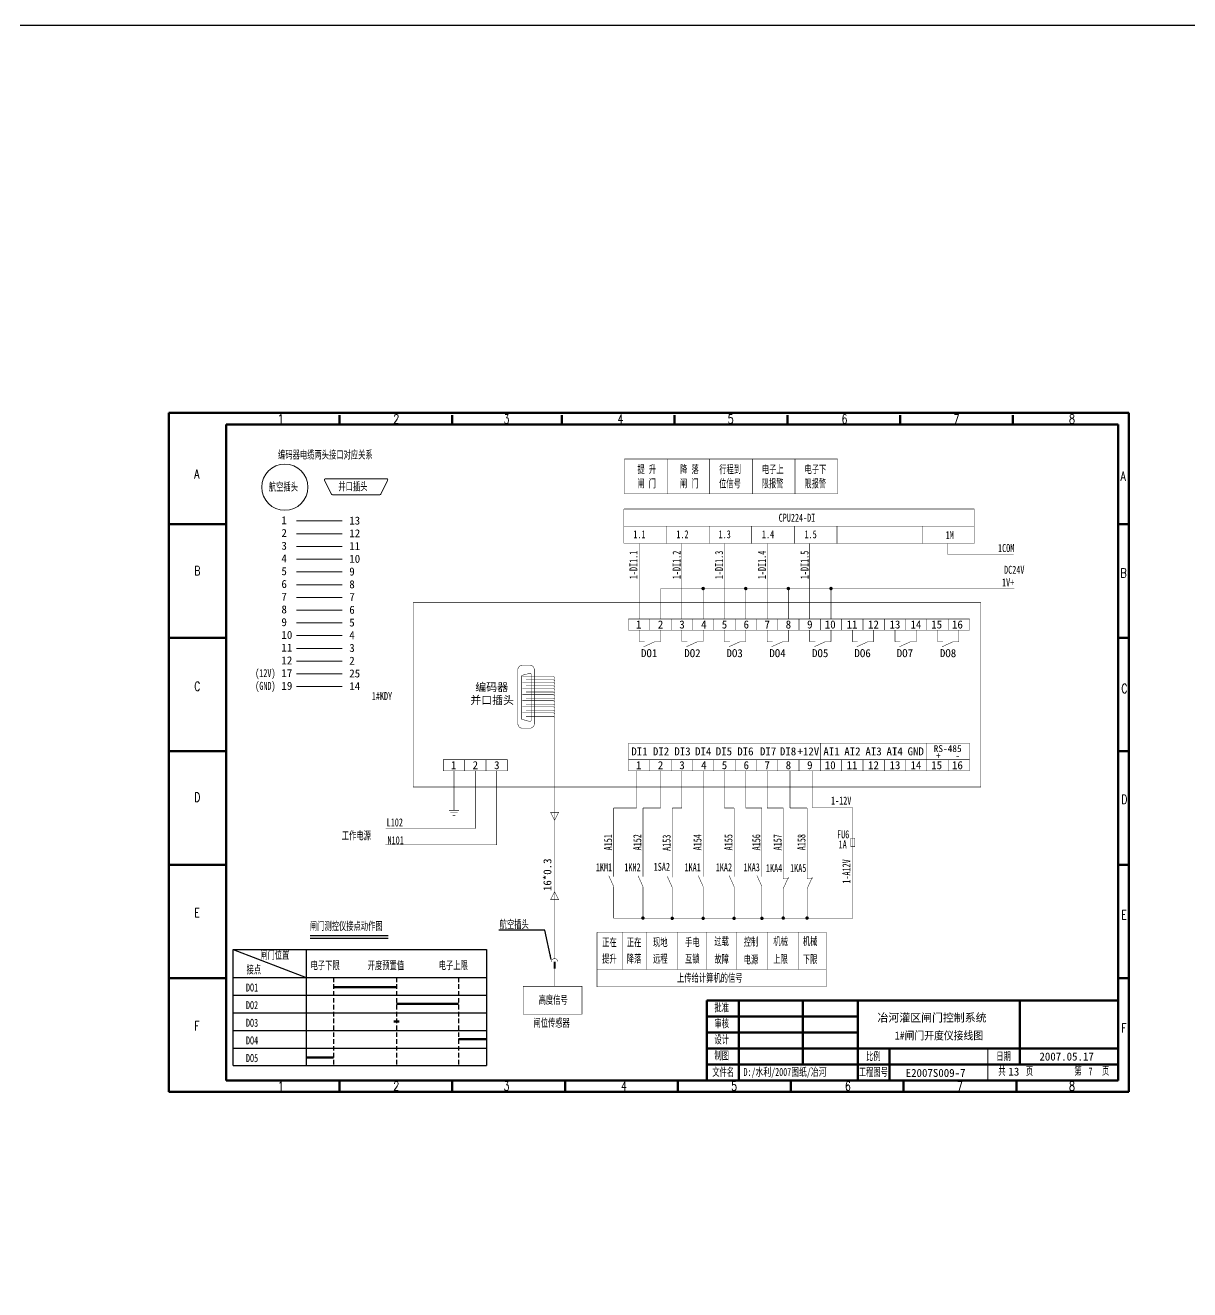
# Model space of a CAD drawing. Header units: millimetres. Extents: x 351 to 10319, y -5939 to 5511.
# Drawn here: x 5284 to 5793, y -3733 to -3180 of the extents above; entities that cross this region are included whole.
import ezdxf
from ezdxf.enums import TextEntityAlignment as Align

# ---------------------------------------------------------------- set-up
doc = ezdxf.new("R2010")
doc.units = ezdxf.units.MM
doc.linetypes.add('DASHED', pattern=[0.75, 0.5, -0.25])
for name, color, linetype in [('40', 7, 'Continuous'), ('41', 7, 'Continuous'), ('DIM', 7, 'Continuous')]:
    doc.layers.add(name, color=color, linetype=linetype)
doc.styles.add('HZ', font='txt.shx', dxfattribs={"width": 0.65, "bigfont": 'hztxt.shx'})
doc.styles.add('song', font='SimSun.ttf', dxfattribs={"width": 0.65})
doc.styles.add('仿宋', font='SIMFANG.TTF', dxfattribs={"width": 0.65})
doc.dimstyles.new('ISO-25', dxfattribs={"dimtxt": 3.5, "dimasz": 2, "dimexe": 1.25, "dimexo": 0.625, "dimtad": 1, "dimtoh": 1, "dimtxsty": 'song', "dimcen": 2.5, "dimadec": 0, "dimazin": 0, "dimtfac": 1, "dimtmove": 0, "dimatfit": 3, "dimfxl": 0, "dimarcsym": 0})

# ---------------------------------------------------------------- blocks, each defined once
blk = doc.blocks.new('动断（常闭）触点')
at = {"const_width": 0.202}
for points in [[(-1.15, 3.96), (-1.15, 1.8), (1.44, 1.8)], [(-1.15, -4.68), (-1.15, -2.52), (1.15, 2.52)]]:
    blk.add_lwpolyline(points, dxfattribs=at)
at = {"flags": 9}
blk.add_attdef('S', (-1.15, 3.96), '', height=0.0000576, dxfattribs=at)
blk = doc.blocks.new('熔断器2')
at = {"const_width": 0.202}
for points in [[(-0.86, 1.87), (0.86, 1.87), (0.86, -1.87), (-0.86, -1.87), (-0.86, 1.87)], [(0, 4.32), (0, -4.32)]]:
    blk.add_lwpolyline(points, dxfattribs=at)
at = {"flags": 9}
blk.add_attdef('S', (0, 4.32), '', height=0.0000576, dxfattribs=at)
blk = doc.blocks.new('动合（常开）触点')
at = {"const_width": 0.202}
for points in [[(-1.09, 2.24), (1.07, -2.52)], [(1.07, 3.97), (1.07, 1.81)], [(1.07, -2.52), (1.07, -4.68)]]:
    blk.add_lwpolyline(points, dxfattribs=at)
at = {"flags": 9}
blk.add_attdef('S', (1.07, 3.97), '', height=0.0000576, dxfattribs=at)
blk = doc.blocks.new('电缆头1')
at = {"const_width": 0.202}
for points in [[(-1.73, 1.44), (1.73, 1.44), (0, -2.02), (-1.73, 1.44)], [(0, 4.32), (0, -4.32)]]:
    blk.add_lwpolyline(points, dxfattribs=at)
at = {"flags": 9}
blk.add_attdef('S', (0, 4.32), '', height=0.0000576, dxfattribs=at)
blk = doc.blocks.new('插头和插座1')
at = {"const_width": 0.202}
blk.add_lwpolyline([(1.01, 1.51, 0.936417), (-1.87, 1.51, 1.067901)], format="xyb", dxfattribs=at)
for points in [[(-0.43, 4.97), (-0.43, 2.86)], [(-0.43, -3.67), (-0.43, -1.51)]]:
    blk.add_lwpolyline(points, dxfattribs=at)
blk.add_solid([(-0.86, 1.51), (0, 1.51), (-0.86, -1.51), (0, -1.51)])
at = {"flags": 9}
blk.add_attdef('S', (-0.43, 4.97), '', height=0.0000576, dxfattribs=at)
blk = doc.blocks.new('接地')
at = {"const_width": 0.202}
for points in [[(-2.16, 1.08), (2.16, 1.08)], [(-1.62, 0), (1.62, 0)], [(0, 4.32), (0, 1.08)], [(-0.54, -1.08), (0.54, -1.08)]]:
    blk.add_lwpolyline(points, dxfattribs=at)
at = {"flags": 9}
blk.add_attdef('S', (0, 4.32), '', height=0.0000576, dxfattribs=at)

msp = doc.modelspace()

# ---------------------------------------------------------------- linework, layer by layer
at = {"color": 0, "lineweight": 50}
for p, q in [((5766.671, -3349.418), (5346.671, -3349.418)), ((5421.307, -3350.385), (5421.307, -3354.391)), ((5470.677, -3350.385), (5470.677, -3354.391)), ((5518.561, -3350.385), (5518.561, -3354.391)), ((5567.931, -3350.385), (5567.931, -3354.391)), ((5617.301, -3350.385), (5617.301, -3354.391)), ((5666.67, -3350.385), (5666.67, -3354.391)), ((5716.04, -3350.385), (5716.04, -3354.391)), ((5371.671, -3398.075), (5346.671, -3398.075)), ((5766.671, -3398.075), (5762.067, -3398.075)), ((5371.671, -3447.736), (5346.671, -3447.736)), ((5766.671, -3447.736), (5762.067, -3447.736)), ((5371.671, -3497.398), (5346.671, -3497.398)), ((5766.233, -3497.398), (5762.067, -3497.398)), ((5371.671, -3547.059), (5346.671, -3547.059)), ((5766.671, -3547.059), (5762.067, -3547.059)), ((5371.671, -3596.72), (5346.671, -3596.72)), ((5766.671, -3596.72), (5762.067, -3596.72)), ((5421.307, -3641.42), (5421.307, -3646.382)), ((5470.677, -3641.42), (5470.677, -3646.382)), ((5520.047, -3641.42), (5520.047, -3646.382)), ((5569.417, -3641.42), (5569.417, -3646.382)), ((5618.786, -3641.42), (5618.786, -3646.382)), ((5668.156, -3641.42), (5668.156, -3646.382)), ((5717.526, -3641.42), (5717.526, -3646.382)), ((5766.671, -3646.418), (5346.681, -3646.418))]:
    msp.add_line(p, q, dxfattribs=at)
at = {"lineweight": 20}
for p, q in [((5414.762, -3378.923), (5417.772, -3384.94)), ((5415.209, -3378.199), (5441.923, -3378.199)), ((5442.37, -3378.923), (5439.36, -3384.94)), ((5438.913, -3385.216), (5418.22, -3385.216)), ((5402.487, -3396.684), (5422.462, -3396.684)), ((5402.487, -3402.256), (5422.462, -3402.256)), ((5402.487, -3407.827), (5422.462, -3407.827)), ((5402.487, -3413.398), (5422.462, -3413.398)), ((5402.487, -3418.97), (5422.462, -3418.97)), ((5402.487, -3424.541), (5422.462, -3424.541)), ((5402.487, -3430.112), (5422.462, -3430.112)), ((5402.487, -3435.684), (5422.462, -3435.684)), ((5402.487, -3441.255), (5422.462, -3441.255)), ((5402.487, -3446.826), (5422.462, -3446.826)), ((5402.487, -3452.398), (5422.462, -3452.398)), ((5402.487, -3457.969), (5422.462, -3457.969)), ((5402.487, -3463.54), (5422.462, -3463.54)), ((5402.487, -3469.112), (5422.462, -3469.112)), ((5705.067, -3627.42), (5705.067, -3641.42))]:
    msp.add_line(p, q, dxfattribs=at)
for p, q in [((5408.464, -3577.931), (5442.583, -3577.931)), ((5408.464, -3579.14), (5442.583, -3579.14)), ((5374.76, -3634.932), (5374.76, -3584.093)), ((5374.76, -3584.093), (5485.703, -3584.093)), ((5374.76, -3584.093), (5406.691, -3596.357)), ((5406.691, -3584.093), (5406.691, -3634.932)), ((5485.703, -3584.093), (5485.703, -3634.932)), ((5374.76, -3596.357), (5485.703, -3596.357)), ((5374.76, -3604.072), (5485.703, -3604.072)), ((5374.76, -3611.787), (5485.703, -3611.787)), ((5374.76, -3619.502), (5485.703, -3619.502)), ((5374.76, -3627.217), (5485.703, -3627.217)), ((5374.76, -3634.932), (5485.703, -3634.932))]:
    msp.add_line(p, q)
at = {"linetype": 'DASHED', "lineweight": 30, "ltscale": 4}
for p, q in [((5418.721, -3596.357), (5418.721, -3634.932)), ((5446.212, -3596.357), (5446.212, -3634.932)), ((5473.433, -3596.357), (5473.433, -3634.932))]:
    msp.add_line(p, q, dxfattribs=at)
at = {"lineweight": 50}
for p, q in [((5418.721, -3600.55), (5446.212, -3600.55)), ((5446.212, -3607.885), (5473.433, -3607.885)), ((5445.029, -3615.645), (5447.363, -3615.645)), ((5473.433, -3623.315), (5485.703, -3623.315)), ((5406.691, -3631.41), (5418.721, -3631.41))]:
    msp.add_line(p, q, dxfattribs=at)
msp.add_lwpolyline([(2031.384, -3179.863), (7052.34, -3179.863), (7052.34, -4286.001), (2031.384, -4286.001)], close=True)
at = {"lineweight": 20, "const_width": 0.2}
for points in [[(5546.014, -3369.595), (5546.014, -3384.836)], [(5546.014, -3369.595), (5564.667, -3369.595)], [(5564.667, -3369.595), (5564.667, -3384.836)], [(5564.667, -3369.595), (5564.667, -3384.836)], [(5564.667, -3369.595), (5583.319, -3369.595)], [(5583.319, -3369.595), (5583.319, -3384.836)], [(5583.319, -3369.595), (5583.319, -3384.836)], [(5583.319, -3369.595), (5601.972, -3369.595)], [(5601.972, -3369.595), (5601.972, -3384.836)], [(5601.972, -3369.595), (5601.972, -3384.836)], [(5601.972, -3369.595), (5620.624, -3369.595)], [(5620.624, -3369.595), (5620.624, -3384.836)], [(5620.624, -3369.595), (5620.624, -3384.836)], [(5620.624, -3369.595), (5620.624, -3384.836)], [(5620.624, -3369.595), (5639.277, -3369.595)], [(5639.277, -3369.595), (5639.277, -3384.836)], [(5639.277, -3369.595), (5639.277, -3384.836)], [(5639.277, -3369.595), (5639.277, -3384.836)], [(5639.277, -3369.595), (5639.277, -3384.836)], [(5546.014, -3384.836), (5564.667, -3384.836)], [(5564.667, -3384.836), (5583.319, -3384.836)], [(5583.319, -3384.836), (5601.972, -3384.836)], [(5601.972, -3384.836), (5620.624, -3384.836)], [(5620.624, -3384.836), (5639.277, -3384.836)], [(5545.738, -3406.523), (5545.738, -3391.467)], [(5545.738, -3406.523), (5699.014, -3406.523), (5699.014, -3391.467), (5545.738, -3391.467)], [(5545.738, -3398.995), (5699.014, -3398.995)], [(5564.391, -3406.523), (5564.391, -3398.995)], [(5583.043, -3406.523), (5583.043, -3398.995)], [(5601.696, -3406.523), (5601.696, -3398.995)], [(5620.348, -3406.523), (5620.348, -3398.995)], [(5639.001, -3406.523), (5639.001, -3398.995)], [(5676.306, -3406.523), (5676.306, -3398.995)], [(5552.464, -3439.54), (5552.464, -3406.523)], [(5571.117, -3439.54), (5571.117, -3406.523)], [(5589.769, -3439.54), (5589.769, -3406.523)], [(5608.422, -3439.54), (5608.422, -3406.523)], [(5687.488, -3406.523), (5687.488, -3411.313), (5716.373, -3411.313)], [(5561.791, -3439.54), (5561.791, -3426.231)], [(5561.791, -3426.231), (5716.568, -3426.231)], [(5580.443, -3439.54), (5580.443, -3426.231)], [(5599.096, -3439.54), (5599.096, -3426.231)], [(5617.748, -3439.54), (5617.748, -3426.231)], [(5636.401, -3439.54), (5636.401, -3426.231)], [(5501.348, -3464.683), (5515.027, -3464.683)], [(5501.348, -3467.338), (5515.027, -3467.338)], [(5502.878, -3466.177), (5515.027, -3466.177)], [(5515.027, -3464.683), (5515.425, -3465.186)], [(5515.027, -3466.177), (5515.425, -3466.68)], [(5515.027, -3467.338), (5515.425, -3467.841)], [(5515.425, -3465.186), (5515.425, -3548.963)], [(5501.348, -3469.992), (5515.027, -3469.992)], [(5501.348, -3472.647), (5515.027, -3472.647)], [(5502.878, -3468.832), (5515.027, -3468.832)], [(5502.878, -3471.486), (5515.027, -3471.486)], [(5515.027, -3468.832), (5515.425, -3469.335)], [(5515.027, -3469.992), (5515.425, -3470.495)], [(5515.027, -3471.486), (5515.425, -3471.989)], [(5515.027, -3472.647), (5515.425, -3473.15)], [(5501.348, -3475.302), (5515.027, -3475.302)], [(5501.348, -3477.956), (5515.027, -3477.956)], [(5502.878, -3474.141), (5515.027, -3474.141)], [(5502.878, -3476.795), (5515.027, -3476.795)], [(5515.027, -3474.141), (5515.425, -3474.644)], [(5515.027, -3475.302), (5515.425, -3475.805)], [(5515.027, -3476.795), (5515.425, -3477.298)], [(5515.027, -3477.956), (5515.425, -3478.459)], [(5501.348, -3480.611), (5515.027, -3480.611)], [(5502.878, -3479.45), (5515.027, -3479.45)], [(5502.878, -3482.105), (5515.027, -3482.105)], [(5515.027, -3479.45), (5515.425, -3479.953)], [(5515.027, -3480.611), (5515.425, -3481.114)], [(5515.027, -3482.105), (5515.425, -3482.608)], [(5547.801, -3501.071), (5547.801, -3493.887), (5697.021, -3493.887)], [(5631.737, -3501.071), (5631.737, -3493.887)], [(5678.369, -3501.071), (5678.369, -3493.887)], [(5697.021, -3501.071), (5697.021, -3493.887)], [(5490.064, -3506.013), (5490.064, -3538.341), (5441.425, -3538.341)], [(5480.738, -3506.013), (5480.738, -3531.227), (5441.435, -3531.227)], [(5471.411, -3506.013), (5471.411, -3520.034)], [(5551.28, -3506.013), (5551.28, -3522.24)], [(5561.791, -3506.013), (5561.791, -3522.24)], [(5571.117, -3506.013), (5571.117, -3522.24)], [(5580.443, -3506.013), (5580.443, -3551.16)], [(5589.769, -3506.013), (5589.769, -3522.24)], [(5599.096, -3506.013), (5599.096, -3522.24)], [(5608.422, -3506.013), (5608.422, -3522.24)], [(5618.455, -3506.013), (5618.455, -3522.24)], [(5645.942, -3522.116), (5645.942, -3570.376), (5541.284, -3570.376)], [(5541.284, -3522.24), (5551.28, -3522.24)], [(5541.284, -3522.24), (5541.284, -3551.16)], [(5554.095, -3522.24), (5554.095, -3551.16)], [(5554.095, -3522.24), (5561.791, -3522.24)], [(5566.906, -3522.24), (5566.906, -3549.55)], [(5566.906, -3522.24), (5571.117, -3522.24)], [(5589.769, -3522.24), (5593.98, -3522.24)], [(5593.98, -3522.24), (5593.98, -3551.16)], [(5599.096, -3522.24), (5606.155, -3522.24)], [(5606.155, -3522.24), (5606.155, -3551.16)], [(5615.481, -3522.24), (5615.481, -3551.16)], [(5625.938, -3522.24), (5625.938, -3551.021)], [(5515.425, -3548.963), (5515.425, -3585.998)], [(5541.284, -3558.722), (5541.284, -3570.5)], [(5554.095, -3558.722), (5554.095, -3570.5)], [(5566.906, -3559.066), (5566.906, -3570.5)], [(5580.443, -3558.722), (5580.443, -3570.5)], [(5593.98, -3558.722), (5593.98, -3570.5)], [(5606.155, -3558.722), (5606.155, -3570.5)], [(5615.481, -3558.722), (5615.481, -3570.5)], [(5625.938, -3558.583), (5625.938, -3570.361)], [(5534, -3576.555), (5534, -3592.886)], [(5545.146, -3576.555), (5545.146, -3592.886)], [(5555.809, -3576.555), (5555.809, -3592.886)], [(5569.068, -3576.555), (5569.068, -3592.886)], [(5581.782, -3576.555), (5581.782, -3592.886)], [(5595.218, -3576.555), (5595.218, -3592.886)], [(5608.633, -3576.555), (5608.633, -3592.886)], [(5622.17, -3576.555), (5622.17, -3592.886)], [(5634.301, -3576.414), (5634.301, -3600.476)], [(5534, -3585.296), (5534, -3592.886), (5634.301, -3592.886)], [(5515.425, -3594.641), (5515.425, -3600.227)], [(5534, -3592.886), (5534, -3600.476), (5634.301, -3600.476)], [(5501.672, -3600.227), (5527.447, -3600.227), (5527.447, -3612.411), (5501.672, -3612.411)]]:
    msp.add_lwpolyline(points, dxfattribs=at)
at = {"lineweight": 9, "const_width": 0.2}
msp.add_lwpolyline([(5627.074, -3439.54), (5627.074, -3406.523)], dxfattribs=at)
at = {"lineweight": 20}
for points, const_width in [([(5580.068, -3426.231, 1), (5580.818, -3426.231, 1)], 0.75), ([(5598.721, -3426.231, 1), (5599.471, -3426.231, 1)], 0.75), ([(5617.373, -3426.231, 1), (5618.123, -3426.231, 1)], 0.75), ([(5636.026, -3426.231, 1), (5636.776, -3426.231, 1)], 0.75), ([(5501.364, -3459.752), (5504.564, -3459.752, -0.4142136), (5506.564, -3461.752), (5506.564, -3485.345, -0.4142136), (5504.564, -3487.345), (5501.364, -3487.345, -0.4142136), (5499.364, -3485.345), (5499.364, -3461.752, -0.4142136)], 0.2), ([(5553.72, -3570.376, 1), (5554.47, -3570.376, 1)], 0.75), ([(5566.531, -3570.5, 1), (5567.281, -3570.5, 1)], 0.75), ([(5580.068, -3570.5, 1), (5580.818, -3570.5, 1)], 0.75), ([(5593.605, -3570.5, 1), (5594.355, -3570.5, 1)], 0.75), ([(5605.78, -3570.5, 1), (5606.53, -3570.5, 1)], 0.75), ([(5615.106, -3570.376, 1), (5615.856, -3570.376, 1)], 0.75), ([(5625.563, -3570.376, 1), (5626.313, -3570.376, 1)], 0.75)]:
    msp.add_lwpolyline(points, format="xyb", close=True, dxfattribs=dict(at, const_width=const_width))
at = {"lineweight": 20, "const_width": 0.2}
for points in [[(5453.58, -3432.433), (5453.58, -3513.053), (5701.923, -3513.053), (5701.923, -3432.433), (5453.58, -3432.433)], [(5547.801, -3439.54), (5557.128, -3439.54), (5557.128, -3444.482), (5547.801, -3444.482), (5547.801, -3439.54)], [(5557.128, -3439.54), (5566.454, -3439.54), (5566.454, -3444.482), (5557.128, -3444.482), (5557.128, -3439.54)], [(5566.454, -3439.54), (5575.78, -3439.54), (5575.78, -3444.482), (5566.454, -3444.482), (5566.454, -3439.54)], [(5575.78, -3439.54), (5585.106, -3439.54), (5585.106, -3444.482), (5575.78, -3444.482), (5575.78, -3439.54)], [(5585.106, -3439.54), (5594.433, -3439.54), (5594.433, -3444.482), (5585.106, -3444.482), (5585.106, -3439.54)], [(5594.433, -3439.54), (5603.759, -3439.54), (5603.759, -3444.482), (5594.433, -3444.482), (5594.433, -3439.54)], [(5603.759, -3439.54), (5613.085, -3439.54), (5613.085, -3444.482), (5603.759, -3444.482), (5603.759, -3439.54)], [(5613.085, -3439.54), (5622.411, -3439.54), (5622.411, -3444.482), (5613.085, -3444.482), (5613.085, -3439.54)], [(5622.411, -3439.54), (5631.737, -3439.54), (5631.737, -3444.482), (5622.411, -3444.482), (5622.411, -3439.54)], [(5631.737, -3439.54), (5641.064, -3439.54), (5641.064, -3444.482), (5631.737, -3444.482), (5631.737, -3439.54)], [(5641.064, -3439.54), (5650.39, -3439.54), (5650.39, -3444.482), (5641.064, -3444.482), (5641.064, -3439.54)], [(5650.39, -3439.54), (5659.716, -3439.54), (5659.716, -3444.482), (5650.39, -3444.482), (5650.39, -3439.54)], [(5659.716, -3439.54), (5669.042, -3439.54), (5669.042, -3444.482), (5659.716, -3444.482), (5659.716, -3439.54)], [(5669.042, -3439.54), (5678.369, -3439.54), (5678.369, -3444.482), (5669.042, -3444.482), (5669.042, -3439.54)], [(5678.369, -3439.54), (5687.695, -3439.54), (5687.695, -3444.482), (5678.369, -3444.482), (5678.369, -3439.54)], [(5687.695, -3439.54), (5697.021, -3439.54), (5697.021, -3444.482), (5687.695, -3444.482), (5687.695, -3439.54)], [(5466.748, -3501.071), (5476.075, -3501.071), (5476.075, -3506.013), (5466.748, -3506.013), (5466.748, -3501.071)], [(5476.075, -3501.071), (5485.401, -3501.071), (5485.401, -3506.013), (5476.075, -3506.013), (5476.075, -3501.071)], [(5485.401, -3501.071), (5494.727, -3501.071), (5494.727, -3506.013), (5485.401, -3506.013), (5485.401, -3501.071)], [(5547.801, -3501.071), (5557.128, -3501.071), (5557.128, -3506.013), (5547.801, -3506.013), (5547.801, -3501.071)], [(5557.128, -3501.071), (5566.454, -3501.071), (5566.454, -3506.013), (5557.128, -3506.013), (5557.128, -3501.071)], [(5566.454, -3501.071), (5575.78, -3501.071), (5575.78, -3506.013), (5566.454, -3506.013), (5566.454, -3501.071)], [(5575.78, -3501.071), (5585.106, -3501.071), (5585.106, -3506.013), (5575.78, -3506.013), (5575.78, -3501.071)], [(5585.106, -3501.071), (5594.433, -3501.071), (5594.433, -3506.013), (5585.106, -3506.013), (5585.106, -3501.071)], [(5594.433, -3501.071), (5603.759, -3501.071), (5603.759, -3506.013), (5594.433, -3506.013), (5594.433, -3501.071)], [(5603.759, -3501.071), (5613.085, -3501.071), (5613.085, -3506.013), (5603.759, -3506.013), (5603.759, -3501.071)], [(5613.085, -3501.071), (5622.411, -3501.071), (5622.411, -3506.013), (5613.085, -3506.013), (5613.085, -3501.071)], [(5622.411, -3501.071), (5631.737, -3501.071), (5631.737, -3506.013), (5622.411, -3506.013), (5622.411, -3501.071)], [(5631.737, -3501.071), (5641.064, -3501.071), (5641.064, -3506.013), (5631.737, -3506.013), (5631.737, -3501.071)], [(5641.064, -3501.071), (5650.39, -3501.071), (5650.39, -3506.013), (5641.064, -3506.013), (5641.064, -3501.071)], [(5650.39, -3501.071), (5659.716, -3501.071), (5659.716, -3506.013), (5650.39, -3506.013), (5650.39, -3501.071)], [(5659.716, -3501.071), (5669.042, -3501.071), (5669.042, -3506.013), (5659.716, -3506.013), (5659.716, -3501.071)], [(5669.042, -3501.071), (5678.369, -3501.071), (5678.369, -3506.013), (5669.042, -3506.013), (5669.042, -3501.071)], [(5678.369, -3501.071), (5687.695, -3501.071), (5687.695, -3506.013), (5678.369, -3506.013), (5678.369, -3501.071)], [(5687.695, -3501.071), (5697.021, -3501.071), (5697.021, -3506.013), (5687.695, -3506.013), (5687.695, -3501.071)]]:
    msp.add_lwpolyline(points, close=True, dxfattribs=at)
at = {"linetype": 'DASHED', "lineweight": 20, "ltscale": 3, "const_width": 0.2}
for points in [[(5552.464, -3444.482), (5552.464, -3449.535)], [(5561.791, -3444.482), (5561.791, -3449.535)], [(5571.117, -3444.482), (5571.117, -3449.535)], [(5580.443, -3444.482), (5580.443, -3449.535)], [(5589.769, -3444.482), (5589.769, -3449.535)], [(5599.096, -3444.482), (5599.096, -3449.535)], [(5608.422, -3444.482), (5608.422, -3449.535)], [(5617.748, -3444.482), (5617.748, -3449.535)], [(5627.074, -3444.482), (5627.074, -3449.535)], [(5636.401, -3444.482), (5636.401, -3449.535)], [(5645.727, -3444.482), (5645.727, -3449.535)], [(5655.053, -3444.482), (5655.053, -3449.535)], [(5664.379, -3444.482), (5664.379, -3449.535)], [(5673.706, -3444.482), (5673.706, -3449.535)], [(5683.032, -3444.482), (5683.032, -3449.535)], [(5692.358, -3444.482), (5692.358, -3449.535)]]:
    msp.add_lwpolyline(points, dxfattribs=at)
at = {"linetype": 'DASHED', "lineweight": 20, "const_width": 0.2}
for points in [[(5552.712, -3449.535), (5552.464, -3449.535)], [(5561.354, -3449.535), (5561.791, -3449.535)], [(5571.364, -3449.535), (5571.117, -3449.535)], [(5580.006, -3449.535), (5580.443, -3449.535)], [(5590.017, -3449.535), (5589.769, -3449.535)], [(5598.659, -3449.535), (5599.096, -3449.535)], [(5608.669, -3449.535), (5608.422, -3449.535)], [(5617.311, -3449.535), (5617.748, -3449.535)], [(5627.322, -3449.535), (5627.074, -3449.535)], [(5635.964, -3449.535), (5636.401, -3449.535)], [(5645.974, -3449.535), (5645.727, -3449.535)], [(5654.616, -3449.535), (5655.053, -3449.535)], [(5664.627, -3449.535), (5664.379, -3449.535)], [(5673.269, -3449.535), (5673.706, -3449.535)], [(5683.279, -3449.535), (5683.032, -3449.535)], [(5691.921, -3449.535), (5692.358, -3449.535)]]:
    msp.add_lwpolyline(points, dxfattribs=at)
at = {"lineweight": 20, "const_width": 0.2}
msp.add_lwpolyline([(5501.218, -3464.2, 0.3394781), (5500.848, -3464.683), (5500.848, -3483.003, 0.3394781), (5501.218, -3483.486), (5504.538, -3484.375, 0.4931188), (5505.168, -3483.892), (5505.168, -3463.794, 0.4931188), (5504.538, -3463.311), (5501.218, -3464.2)], format="xyb", dxfattribs=at)
for points, const_width in [([(5628.189, -3505.889), (5628.189, -3522.116)], 0.2), ([(5608.422, -3522.24), (5615.481, -3522.24)], 0.2), ([(5618.455, -3522.24), (5625.938, -3522.24)], 0.2), ([(5628.189, -3522.116), (5645.942, -3522.116)], 0.2), ([(5566.906, -3550.424), (5566.906, -3549.55)], 0.2), ([(5534, -3576.555), (5634.301, -3576.555)], 0.2), ([(5501.672, -3600.227), (5501.672, -3612.411)], 0.2), ([(5446.212, -3607.885), (5473.433, -3607.885)], 0.5), ([(5445.029, -3615.645), (5447.363, -3615.645)], 0.5), ([(5473.433, -3623.315), (5485.703, -3623.315)], 0.5)]:
    msp.add_lwpolyline(points, dxfattribs=dict(const_width=const_width))
at = {"lineweight": 50, "const_width": 0.5}
for points in [[(5418.721, -3600.55), (5446.212, -3600.55)], [(5406.691, -3631.41), (5418.721, -3631.41)]]:
    msp.add_lwpolyline(points, dxfattribs=at)
at = {"lineweight": 20}
msp.add_circle((5397.393, -3381.918), 10.089, dxfattribs=at)
for centre, start, end in [((5415.209, -3378.699), 90, 206.58241), ((5441.923, -3378.699), 333.41759, 90), ((5418.22, -3384.716), 206.58241, 270), ((5438.913, -3384.716), 270, 333.41759)]:
    msp.add_arc(centre, 0.5, start, end, dxfattribs=at)
at = {"layer": '40', "color": 0, "lineweight": 50}
for p, q in [((5762.067, -3354.428), (5371.671, -3354.428)), ((5762.067, -3641.42), (5762.067, -3354.428)), ((5582.067, -3606.42), (5762.067, -3606.42)), ((5582.067, -3641.42), (5582.067, -3606.42)), ((5596.067, -3641.42), (5596.067, -3606.42)), ((5624.067, -3634.42), (5624.067, -3606.42)), ((5648.067, -3641.42), (5648.067, -3606.42)), ((5719.067, -3634.42), (5719.067, -3606.42)), ((5582.067, -3613.42), (5648.067, -3613.42)), ((5582.067, -3620.42), (5648.067, -3620.42)), ((5582.067, -3627.42), (5762.067, -3627.42)), ((5662.067, -3641.42), (5662.067, -3627.42)), ((5662.067, -3641.42), (5662.067, -3627.42)), ((5719.067, -3634.42), (5719.067, -3627.42)), ((5582.067, -3634.42), (5762.067, -3634.42)), ((5371.669, -3641.42), (5762.067, -3641.42))]:
    msp.add_line(p, q, dxfattribs=at)
at = {"layer": '41', "color": 0, "lineweight": 50}
for p, q in [((5346.671, -3349.418), (5346.671, -3646.42)), ((5766.671, -3349.418), (5766.671, -3646.42)), ((5371.671, -3354.428), (5371.671, -3641.42))]:
    msp.add_line(p, q, dxfattribs=at)

# ---------------------------------------------------------------- block references
at = {"lineweight": 20}
for name, p in [('电缆头1', (5515.425, -3525.571)), ('熔断器2', (5645.942, -3537.28)), ('插头和插座1', (5515.857, -3590.968))]:
    msp.add_blockref(name, p, dxfattribs=at)
for p in [(5616.634, -3554.982), (5627.09, -3554.982)]:
    msp.add_blockref('动断（常闭）触点', p)
at = {"lineweight": 20, "rotation": 180}
msp.add_blockref('电缆头1', (5515.425, -3560.877), dxfattribs=at)
at = {"layer": '40', "linetype": 'DASHED', "lineweight": 20, "ltscale": 10, "rotation": 90}
for p in [(5556.678, -3450.603), (5575.33, -3450.603), (5593.983, -3450.603), (5612.635, -3450.603), (5631.288, -3450.603), (5649.94, -3450.603), (5668.593, -3450.603), (5687.245, -3450.603)]:
    msp.add_blockref('动合（常开）触点', p, dxfattribs=at)
at = {"layer": '40', "lineweight": 20, "ltscale": 10}
for name, p in [('接地', (5471.411, -3524.355)), ('动合（常开）触点', (5540.215, -3554.046)), ('动合（常开）触点', (5553.027, -3554.046)), ('动合（常开）触点', (5565.838, -3554.39)), ('动合（常开）触点', (5579.375, -3554.046)), ('动合（常开）触点', (5592.912, -3554.046)), ('动合（常开）触点', (5605.087, -3554.046))]:
    msp.add_blockref(name, p, dxfattribs=at)

# ---------------------------------------------------------------- texts
at = {"color": 0, "lineweight": 50, "style": 'HZ', "width": 0.75}
for s, p in [('1', (5394.292, -3354.039)), ('2', (5444.853, -3354.039)), ('3', (5493.117, -3354.039)), ('4', (5542.959, -3354.039)), ('5', (5591.222, -3354.039)), ('6', (5641.018, -3354.039)), ('7', (5690.047, -3354.039)), ('8', (5740.563, -3354.039)), ('A', (5357.711, -3378.16)), ('A', (5763.058, -3379.107)), ('B', (5357.711, -3420.453)), ('B', (5763.058, -3421.4)), ('C', (5357.711, -3470.998)), ('C', (5763.433, -3471.945)), ('D', (5357.711, -3519.481)), ('D', (5763.433, -3520.428)), ('E', (5357.711, -3570.027)), ('E', (5763.433, -3570.974)), ('F', (5357.711, -3619.541)), ('F', (5763.433, -3620.488)), ('1', (5394.292, -3645.86)), ('2', (5444.853, -3645.86)), ('3', (5493.117, -3645.86)), ('4', (5544.445, -3645.86)), ('5', (5592.708, -3645.86)), ('6', (5642.504, -3645.86)), ('7', (5691.533, -3645.86)), ('8', (5740.563, -3645.86))]:
    msp.add_text(s, height=4, dxfattribs=at).set_placement(p)
at = {"linetype": 'DASHED', "ltscale": 4, "style": 'song', "width": 0.65}
for s, p in [('编码器电缆两头接口对应关系', (5394.41, -3369.422)), ('提 升', (5551.729, -3375.814)), ('降 落', (5570.382, -3375.814)), ('行程到', (5587.504, -3375.814)), ('电子上', (5606.156, -3375.814)), ('电子下', (5624.808, -3375.814)), ('闸 门', (5551.615, -3382.02)), ('闸 门', (5570.268, -3382.02)), ('位信号', (5587.39, -3382.02)), ('限报警', (5606.042, -3382.02)), ('限报警', (5624.695, -3382.02)), ('航空插头', (5390.41, -3383.456)), ('并口插头', (5420.803, -3383.313)), ('CPU224-DI', (5613.492, -3397.014)), ('1.1', (5549.887, -3404.256)), ('1.2', (5568.702, -3404.256)), ('1.3', (5587.192, -3404.256)), ('1.4', (5606.169, -3404.256)), ('1.5', (5624.822, -3404.256)), ('1M', (5686.581, -3404.632)), ('1COM', (5709.492, -3410.259)), ('DC24V', (5712.139, -3419.783)), ('1V+', (5711.231, -3425.305)), ('(12V)', (5384.413, -3464.972)), ('(GND)', (5384.413, -3470.543)), ('1#KDY', (5435.428, -3475.005)), ('1-12V', (5636.405, -3520.723)), ('L102', (5441.934, -3530.267)), ('工作电源', (5422.285, -3535.994)), ('FU6', (5639.055, -3535.478)), ('N101', (5442.317, -3538.087)), ('1A', (5639.727, -3539.885)), ('1KM1', (5533.482, -3549.903)), ('1KM2', (5545.951, -3549.903)), ('1SA2', (5558.798, -3549.707)), ('1KA1', (5572.285, -3549.903)), ('1KA2', (5585.962, -3549.903)), ('1KA3', (5598.137, -3549.903)), ('1KA4', (5607.922, -3550.267)), ('1KA5', (5618.486, -3550.231)), ('闸门测控仪接点动作图', (5408.332, -3575.593)), ('航空插头', (5491.399, -3574.817)), ('过载', (5585.34, -3582.266)), ('机械', (5611.15, -3582.266)), ('机械', (5624.061, -3582.266)), ('正在', (5536.249, -3582.682)), ('正在', (5547.032, -3582.682)), ('现地', (5558.515, -3582.682)), ('手电', (5572.518, -3582.682)), ('控制', (5598.175, -3582.486)), ('闸门位置', (5386.588, -3588.203)), ('电子下限', (5408.64, -3592.775)), ('开度预置值', (5433.654, -3592.775)), ('电子上限', (5464.745, -3592.775)), ('提升', (5536.249, -3589.912)), ('降落', (5547.032, -3589.912)), ('远程', (5558.515, -3589.912)), ('互锁', (5572.518, -3589.912)), ('故障', (5585.34, -3590.067)), ('电源', (5598.175, -3590.287)), ('上限', (5611.15, -3590.067)), ('下限', (5624.061, -3590.067)), ('接点', (5380.626, -3594.633)), ('上传给计算机的信号', (5569.019, -3598.287)), ('DO1', (5380.354, -3602.505)), ('高度信号', (5508.447, -3607.875)), ('DO2', (5380.354, -3610.219)), ('DO3', (5380.354, -3617.934)), ('闸位传感器', (5506.167, -3617.931)), ('DO4', (5380.354, -3625.649)), ('DO5', (5380.354, -3633.364))]:
    msp.add_text(s, height=3.5, dxfattribs=at).set_placement(p)
at = {"lineweight": 9, "style": 'song', "width": 0.65}
for s, p in [('1-DI1.1', (5551.702, -3422.134)), ('1-DI1.2', (5570.551, -3422.134)), ('1-DI1.3', (5589.146, -3422.134)), ('1-DI1.4', (5607.909, -3422.134)), ('1-DI1.5', (5626.561, -3422.134)), ('A151', (5540.557, -3540.777)), ('A152', (5553.368, -3540.777)), ('A153', (5566.179, -3541)), ('A154', (5579.716, -3540.777)), ('A155', (5593.253, -3540.777)), ('A156', (5605.428, -3540.777)), ('A157', (5614.754, -3540.777)), ('A158', (5625.211, -3540.732)), ('1-A12V', (5644.867, -3555.336))]:
    msp.add_text(s, height=3.5, rotation=90, dxfattribs=at).set_placement(p)
at = {"color": 0, "style": 'song'}
msp.add_text('16*0.3', height=3.5, rotation=90, dxfattribs=at).set_placement((5514.021, -3558.58))
at = {"color": 0, "style": 'song', "width": 0.9}
msp.add_text('1#闸门开度仪接线图', height=3.5, dxfattribs=at).set_placement((5664.308, -3623.499))
at = {"layer": '41', "color": 0, "lineweight": 9, "style": 'song'}
for s, height, p in [('1', 3.5, (5395.889, -3398.116)), ('13', 3.5, (5425.584, -3398.259)), ('2', 3.5, (5395.889, -3403.687)), ('12', 3.5, (5425.584, -3403.83)), ('3', 3.5, (5395.889, -3409.258)), ('11', 3.5, (5425.584, -3409.402)), ('4', 3.5, (5395.889, -3414.83)), ('10', 3.5, (5425.584, -3414.973)), ('5', 3.5, (5395.889, -3420.401)), ('9', 3.5, (5425.584, -3420.544)), ('6', 3.5, (5395.889, -3425.972)), ('8', 3.5, (5425.584, -3426.116)), ('7', 3.5, (5395.889, -3431.544)), ('7', 3.5, (5425.584, -3431.687)), ('8', 3.5, (5395.889, -3437.115)), ('6', 3.5, (5425.584, -3437.258)), ('9', 3.5, (5395.889, -3442.686)), ('5', 3.5, (5425.584, -3442.83)), ('10', 3.5, (5395.889, -3448.258)), ('4', 3.5, (5425.584, -3448.401)), ('1', 3.5, (5551.057, -3443.714)), ('2', 3.5, (5560.602, -3443.714)), ('3', 3.5, (5570.017, -3443.714)), ('4', 3.5, (5579.561, -3443.714)), ('5', 3.5, (5588.587, -3443.714)), ('6', 3.5, (5598.131, -3443.714)), ('7', 3.5, (5607.287, -3443.714)), ('8', 3.5, (5616.556, -3443.714)), ('9', 3.5, (5625.937, -3443.714)), ('10', 3.5, (5633.675, -3443.714)), ('11', 3.5, (5643.22, -3443.714)), ('12', 3.5, (5652.6, -3443.714)), ('13', 3.5, (5661.981, -3443.714)), ('14', 3.5, (5671.197, -3443.714)), ('15', 3.5, (5680.249, -3443.714)), ('16', 3.5, (5689.338, -3443.714)), ('11', 3.5, (5395.889, -3453.829)), ('3', 3.5, (5425.584, -3453.972)), ('12', 3.5, (5395.889, -3459.4)), ('2', 3.5, (5425.584, -3459.544)), ('DO1', 3.5, (5553.238, -3456.252)), ('DO2', 3.5, (5572.183, -3456.252)), ('DO3', 3.5, (5590.663, -3456.252)), ('DO4', 3.5, (5609.41, -3456.252)), ('DO5', 3.5, (5628.082, -3456.252)), ('DO6', 3.5, (5646.665, -3456.252)), ('DO7', 3.5, (5665.181, -3456.252)), ('DO8', 3.5, (5684.047, -3456.252)), ('17', 3.5, (5395.889, -3464.972)), ('25', 3.5, (5425.584, -3465.115)), ('19', 3.5, (5395.889, -3470.543)), ('14', 3.5, (5425.584, -3470.686)), ('编码器', 3.5, (5480.742, -3471.14)), ('并口插头', 3.5, (5478.542, -3476.814)), ('RS-485', 3, (5681.318, -3497.745)), ('DI1', 3.5, (5548.994, -3499.205)), ('DI2', 3.5, (5558.445, -3499.205)), ('DI3', 3.5, (5567.819, -3499.205)), ('DI4', 3.5, (5576.906, -3499.205)), ('DI5', 3.5, (5585.97, -3499.205)), ('DI6', 3.5, (5595.367, -3499.205)), ('DI7', 3.5, (5605.287, -3499.205)), ('DI8', 3.5, (5614.022, -3499.205)), ('+12V', 3.5, (5621.722, -3499.205)), ('AI1', 3.5, (5633.058, -3499.205)), ('AI2', 3.5, (5642.197, -3499.205)), ('AI3', 3.5, (5651.452, -3499.205)), ('AI4', 3.5, (5660.683, -3499.205)), ('GND', 3.5, (5669.91, -3499.205)), ('+', 3, (5682.369, -3500.897)), ('-', 3, (5690.806, -3500.897)), ('1', 3.5, (5470.004, -3505.244)), ('2', 3.5, (5479.549, -3505.244)), ('3', 3.5, (5488.964, -3505.244)), ('1', 3.5, (5551.057, -3505.244)), ('2', 3.5, (5560.602, -3505.244)), ('3', 3.5, (5570.017, -3505.244)), ('4', 3.5, (5579.561, -3505.244)), ('5', 3.5, (5588.587, -3505.244)), ('6', 3.5, (5598.131, -3505.244)), ('7', 3.5, (5607.287, -3505.244)), ('8', 3.5, (5616.556, -3505.244)), ('9', 3.5, (5625.937, -3505.244)), ('10', 3.5, (5633.675, -3505.244)), ('11', 3.5, (5643.22, -3505.244)), ('12', 3.5, (5652.6, -3505.244)), ('13', 3.5, (5661.981, -3505.244)), ('14', 3.5, (5671.197, -3505.244)), ('15', 3.5, (5680.249, -3505.244)), ('16', 3.5, (5689.338, -3505.244))]:
    msp.add_text(s, height=height, dxfattribs=at).set_placement(p)
at = {"layer": '41', "color": 0, "lineweight": 20, "style": '仿宋', "width": 0.65}
for s, p in [('批准', (5585.388, -3611.22)), ('审核', (5585.388, -3618.22)), ('设计', (5585.388, -3625.22)), ('制图', (5585.388, -3632.22)), ('比例', (5651.725, -3632.558)), ('日期', (5708.725, -3632.558)), ('文件名', (5584.439, -3639.453)), ('工程图号', (5648.556, -3639.443)), ('共     页', (5709.605, -3639.065)), ('第     页', (5742.909, -3638.93))]:
    msp.add_text(s, height=3.5, dxfattribs=at).set_placement(p)
at = {"layer": '41', "color": 0, "style": 'song'}
for s, p in [('冶河灌区闸门控制系统', (5656.734, -3615.689)), ('2007.05.17', (5727.606, -3632.699)), ('E2007S009-7', (5669.067, -3639.862)), ('13', (5714.04, -3639.296))]:
    msp.add_text(s, height=3.5, dxfattribs=at).set_placement(p)
at = {"layer": '41', "color": 0, "style": 'song', "width": 0.7}
msp.add_text('D:/水利/2007图纸/冶河', height=3.5, dxfattribs=at).set_placement((5598.113, -3639.429))
at = {"layer": 'DIM', "lineweight": 20, "style": '仿宋', "width": 0.65}
msp.add_text('7', height=3.5, dxfattribs=at).set_placement((5749.955, -3639.233), align=Align.CENTER)

# ---------------------------------------------------------------- leaders
at = {"lineweight": 20}
msp.add_leader([(5513.985, -3588.493), (5511.108, -3575.662), (5491.09, -3575.662)], dimstyle='ISO-25', override={"dimgap": 0.625, "dimtad": 0}, dxfattribs=at)

doc.saveas('drawing.dxf')
